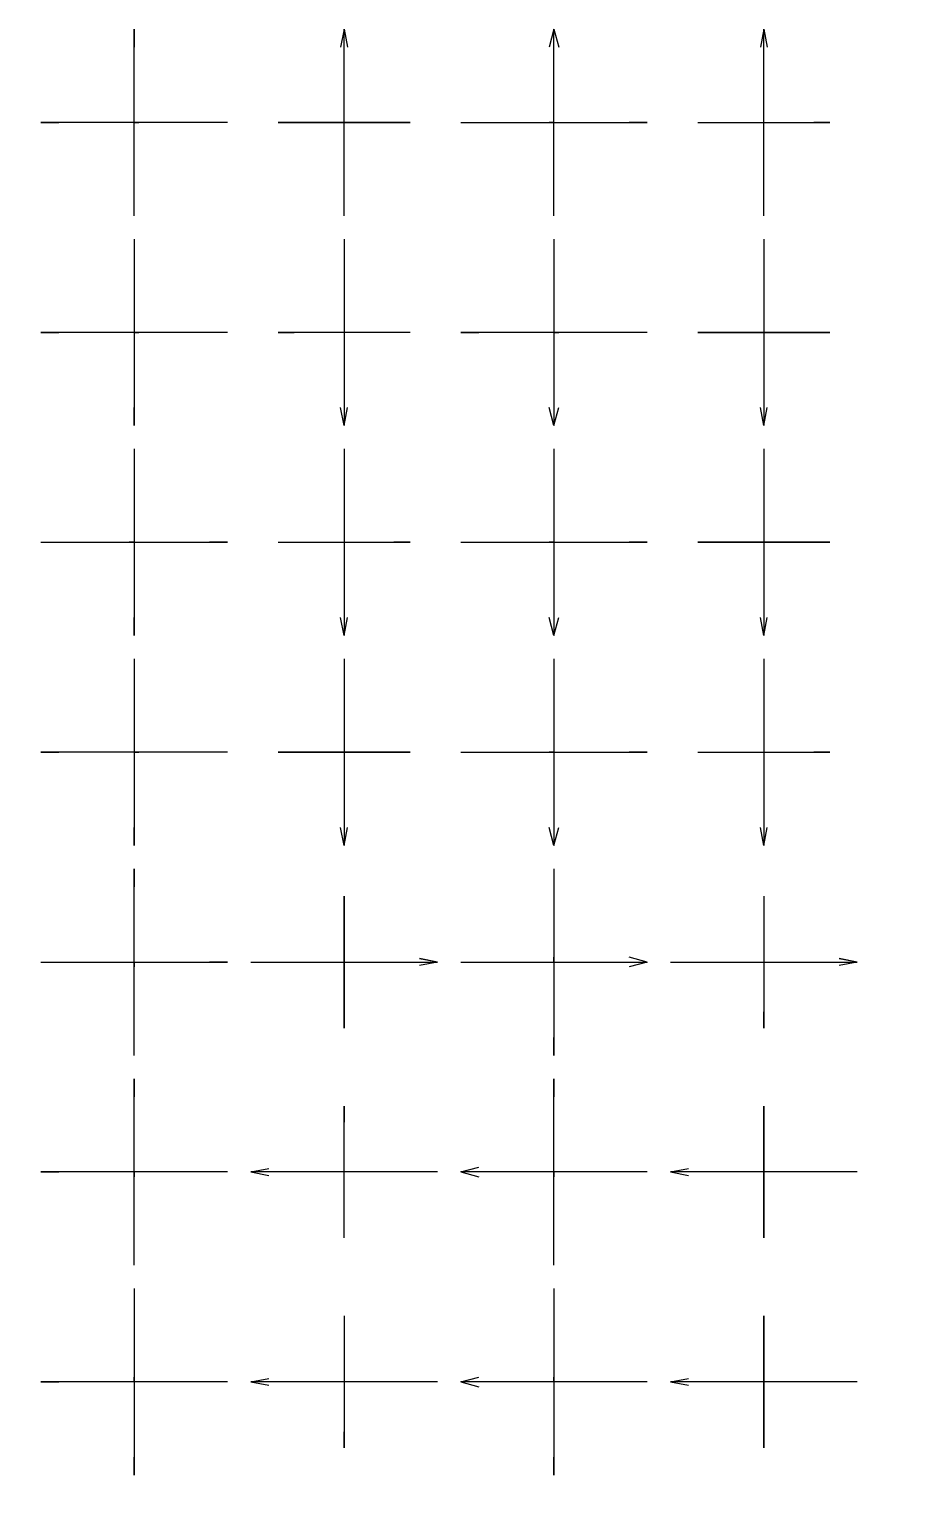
# Model space of a CAD drawing. Header units: metres. Extents: x -2 to 34, y -3 to 106.
# Drawn here: x 15.75 to 34.33, y 74.25 to 105.5 of the extents above; entities that cross this region are included whole.
import ezdxf

# ---------------------------------------------------------------- set-up
doc = ezdxf.new("R2010")
doc.units = ezdxf.units.M
for name, color, linetype in [('ARROWS', 7, 'Continuous'), ('CONFIG', 7, 'Continuous'), ('EXPLODE', 7, 'Continuous')]:
    doc.layers.add(name, color=color, linetype=linetype)
doc.styles.add('CONFIG', font='OpenSansCondensed-Light.ttf')

# ---------------------------------------------------------------- blocks, each defined once
blk = doc.blocks.new('BASE')
at = {"layer": 'ARROWS', "color": 3}
for p, q in [((0, 2), (-0.104, 1.614)), ((0, -2), (0, 2)), ((0, 2), (0.104, 1.614))]:
    blk.add_line(p, q, dxfattribs=at)
at = {"layer": 'ARROWS', "color": 1}
for p, q in [((-2, 0), (2, 0)), ((2, 0), (1.614, 0.104)), ((2, 0), (1.614, -0.104))]:
    blk.add_line(p, q, dxfattribs=at)
at = {"layer": 'ARROWS', "color": 5}
for p, q in [((0, 0, 2), (0, 0.104, 1.614)), ((0, 0, -2), (0, 0, 2)), ((0, 0, 2), (0, -0.104, 1.614))]:
    blk.add_line(p, q, dxfattribs=at)
at = {"style": 'CONFIG'}
for tag, p in [('EXTRUSION', (-1.8, 0.8)), ('SCALE', (-1.8, 0.5)), ('ROTATION', (-1.8, 0.2))]:
    blk.add_attdef(tag, p, '', height=0.2, dxfattribs=at)

msp = doc.modelspace()

# ---------------------------------------------------------------- linework, layer by layer
at = {"layer": 'EXPLODE', "color": 6}
for p, q in [((18, 101.5), (18, 105.5)), ((18, 105.5), (18, 105.114, -0.104)), ((18, 105.5), (18, 105.114, 0.104)), ((22.5, 105.5), (22.427, 105.114, 0.073)), ((22.5, 101.5), (22.5, 105.5)), ((22.5, 105.5), (22.573, 105.114, -0.073)), ((27, 105.5), (26.896, 105.114)), ((27, 101.5), (27, 105.5)), ((27, 105.5), (27.104, 105.114)), ((31.5, 105.5), (31.427, 105.114, -0.073)), ((31.5, 101.5), (31.5, 105.5)), ((31.5, 105.5), (31.573, 105.114, 0.073)), ((20, 103.5), (16, 103.5)), ((16, 103.5), (16.386, 103.5, -0.104)), ((16, 103.5), (16.386, 103.5, 0.104)), ((18, 103.5, -2), (17.896, 103.5, -1.614)), ((18, 103.5, 2), (18, 103.5, -2)), ((18, 103.5, -2), (18.104, 103.5, -1.614)), ((23.914, 103.5, 1.414), (21.086, 103.5, -1.414)), ((21.086, 103.5, -1.414), (21.432, 103.5, -1.214)), ((21.086, 103.5, -1.414), (21.286, 103.5, -1.068)), ((21.086, 103.5, 1.414), (23.914, 103.5, -1.414)), ((23.914, 103.5, -1.414), (23.568, 103.5, -1.214)), ((23.914, 103.5, -1.414), (23.714, 103.5, -1.068)), ((25, 103.5), (29, 103.5)), ((27, 103.5, -2), (26.896, 103.5, -1.614)), ((27, 103.5, 2), (27, 103.5, -2)), ((27, 103.5, -2), (27.104, 103.5, -1.614)), ((29, 103.5), (28.614, 103.5, 0.104)), ((29, 103.5), (28.614, 103.5, -0.104)), ((30.086, 103.5, 1.414), (32.914, 103.5, -1.414)), ((30.086, 103.5, -1.414), (32.914, 103.5, 1.414)), ((32.914, 103.5, -1.414), (32.568, 103.5, -1.214)), ((32.914, 103.5, 1.414), (32.568, 103.5, 1.214)), ((32.914, 103.5, -1.414), (32.714, 103.5, -1.068)), ((32.914, 103.5, 1.414), (32.714, 103.5, 1.068)), ((18, 101), (18, 97)), ((22.5, 101), (22.5, 97)), ((27, 101), (27, 97)), ((31.5, 101), (31.5, 97)), ((20, 99), (16, 99)), ((16, 99), (16.386, 99, 0.104)), ((16, 99), (16.386, 99, -0.104)), ((18, 99, 2), (17.896, 99, 1.614)), ((18, 99, -2), (18, 99, 2)), ((18, 99, 2), (18.104, 99, 1.614)), ((23.914, 99, 1.414), (21.086, 99, -1.414)), ((21.086, 99, -1.414), (21.286, 99, -1.068)), ((21.086, 99, -1.414), (21.432, 99, -1.214)), ((23.914, 99, -1.414), (21.086, 99, 1.414)), ((21.086, 99, 1.414), (21.432, 99, 1.214)), ((21.086, 99, 1.414), (21.286, 99, 1.068)), ((29, 99), (25, 99)), ((25, 99), (25.386, 99, 0.104)), ((25, 99), (25.386, 99, -0.104)), ((27, 99, -2), (26.896, 99, -1.614)), ((27, 99, 2), (27, 99, -2)), ((27, 99, -2), (27.104, 99, -1.614)), ((30.086, 99, 1.414), (32.914, 99, -1.414)), ((32.914, 99, 1.414), (30.086, 99, -1.414)), ((30.086, 99, -1.414), (30.286, 99, -1.068)), ((30.086, 99, -1.414), (30.432, 99, -1.214)), ((32.914, 99, -1.414), (32.568, 99, -1.214)), ((32.914, 99, -1.414), (32.714, 99, -1.068)), ((18, 97), (18, 97.386, 0.104)), ((18, 97), (18, 97.386, -0.104)), ((22.5, 97), (22.427, 97.386, 0.073)), ((22.5, 97), (22.573, 97.386, -0.073)), ((27, 97), (26.896, 97.386)), ((27, 97), (27.104, 97.386)), ((31.5, 97), (31.427, 97.386, -0.073)), ((31.5, 97), (31.573, 97.386, 0.073)), ((18, 96.5), (18, 92.5)), ((22.5, 96.5), (22.5, 92.5)), ((27, 96.5), (27, 92.5)), ((31.5, 96.5), (31.5, 92.5)), ((16, 94.5), (20, 94.5)), ((18, 94.5, -2), (17.896, 94.5, -1.614)), ((18, 94.5, 2), (18, 94.5, -2)), ((18, 94.5, -2), (18.104, 94.5, -1.614)), ((20, 94.5), (19.614, 94.5, -0.104)), ((20, 94.5), (19.614, 94.5, 0.104)), ((21.086, 94.5, -1.414), (23.914, 94.5, 1.414)), ((21.086, 94.5, 1.414), (23.914, 94.5, -1.414)), ((23.914, 94.5, 1.414), (23.568, 94.5, 1.214)), ((23.914, 94.5, -1.414), (23.568, 94.5, -1.214)), ((23.914, 94.5, 1.414), (23.714, 94.5, 1.068)), ((23.914, 94.5, -1.414), (23.714, 94.5, -1.068)), ((25, 94.5), (29, 94.5)), ((27, 94.5, 2), (26.896, 94.5, 1.614)), ((27, 94.5, -2), (27, 94.5, 2)), ((27, 94.5, 2), (27.104, 94.5, 1.614)), ((29, 94.5), (28.614, 94.5, -0.104)), ((29, 94.5), (28.614, 94.5, 0.104)), ((32.914, 94.5, -1.414), (30.086, 94.5, 1.414)), ((30.086, 94.5, 1.414), (30.432, 94.5, 1.214)), ((30.086, 94.5, 1.414), (30.286, 94.5, 1.068)), ((30.086, 94.5, -1.414), (32.914, 94.5, 1.414)), ((32.914, 94.5, 1.414), (32.568, 94.5, 1.214)), ((32.914, 94.5, 1.414), (32.714, 94.5, 1.068)), ((18, 92.5), (18, 92.886, -0.104)), ((18, 92.5), (18, 92.886, 0.104)), ((22.5, 92.5), (22.427, 92.886, 0.073)), ((22.5, 92.5), (22.573, 92.886, -0.073)), ((27, 92.5), (26.896, 92.886)), ((27, 92.5), (27.104, 92.886)), ((31.5, 92.5), (31.427, 92.886, -0.073)), ((31.5, 92.5), (31.573, 92.886, 0.073)), ((18, 92), (18, 88)), ((22.5, 92), (22.5, 88)), ((27, 92), (27, 88)), ((31.5, 92), (31.5, 88)), ((20, 90), (16, 90)), ((16, 90), (16.386, 90, -0.104)), ((16, 90), (16.386, 90, 0.104)), ((18, 90, -2), (17.896, 90, -1.614)), ((18, 90, 2), (18, 90, -2)), ((18, 90, -2), (18.104, 90, -1.614)), ((23.914, 90, 1.414), (21.086, 90, -1.414)), ((21.086, 90, -1.414), (21.432, 90, -1.214)), ((21.086, 90, -1.414), (21.286, 90, -1.068)), ((21.086, 90, 1.414), (23.914, 90, -1.414)), ((23.914, 90, -1.414), (23.568, 90, -1.214)), ((23.914, 90, -1.414), (23.714, 90, -1.068)), ((25, 90), (29, 90)), ((27, 90, -2), (26.896, 90, -1.614)), ((27, 90, 2), (27, 90, -2)), ((27, 90, -2), (27.104, 90, -1.614)), ((29, 90), (28.614, 90, 0.104)), ((29, 90), (28.614, 90, -0.104)), ((30.086, 90, 1.414), (32.914, 90, -1.414)), ((30.086, 90, -1.414), (32.914, 90, 1.414)), ((32.914, 90, -1.414), (32.568, 90, -1.214)), ((32.914, 90, 1.414), (32.568, 90, 1.214)), ((32.914, 90, -1.414), (32.714, 90, -1.068)), ((32.914, 90, 1.414), (32.714, 90, 1.068)), ((18, 88), (18, 88.386, -0.104)), ((18, 88), (18, 88.386, 0.104)), ((22.5, 88), (22.427, 88.386, 0.073)), ((22.5, 88), (22.573, 88.386, -0.073)), ((27, 88), (26.896, 88.386)), ((27, 88), (27.104, 88.386)), ((31.5, 88), (31.427, 88.386, -0.073)), ((31.5, 88), (31.573, 88.386, 0.073)), ((18, 83.5), (18, 87.5)), ((18, 87.5), (18, 87.114, -0.104)), ((18, 87.5), (18, 87.114, 0.104)), ((27, 87.5), (27, 83.5)), ((22.5, 84.086, 1.414), (22.5, 86.914, -1.414)), ((22.5, 86.914, -1.414), (22.5, 86.568, -1.214)), ((22.5, 86.914, -1.414), (22.5, 86.714, -1.068)), ((22.5, 86.914, 1.414), (22.5, 84.086, -1.414)), ((31.5, 86.914, 1.414), (31.5, 84.086, -1.414)), ((31.5, 86.914, -1.414), (31.5, 84.086, 1.414)), ((16, 85.5), (20, 85.5)), ((18, 85.5, -2), (18, 85.604, -1.614)), ((18, 85.5, 2), (18, 85.5, -2)), ((18, 85.5, -2), (18, 85.396, -1.614)), ((20, 85.5), (19.614, 85.5, -0.104)), ((20, 85.5), (19.614, 85.5, 0.104)), ((20.5, 85.5), (24.5, 85.5)), ((24.5, 85.5), (24.114, 85.573, 0.073)), ((24.5, 85.5), (24.114, 85.427, -0.073)), ((25, 85.5), (29, 85.5)), ((27, 85.5, -2), (27, 85.604, -1.614)), ((27, 85.5, 2), (27, 85.5, -2)), ((27, 85.5, -2), (27, 85.396, -1.614)), ((29, 85.5), (28.614, 85.604)), ((29, 85.5), (28.614, 85.396)), ((29.5, 85.5), (33.5, 85.5)), ((33.5, 85.5), (33.114, 85.573, -0.073)), ((33.5, 85.5), (33.114, 85.427, 0.073)), ((22.5, 84.086, -1.414), (22.5, 84.432, -1.214)), ((31.5, 84.086, -1.414), (31.5, 84.432, -1.214)), ((31.5, 84.086, 1.414), (31.5, 84.432, 1.214)), ((22.5, 84.086, -1.414), (22.5, 84.286, -1.068)), ((31.5, 84.086, -1.414), (31.5, 84.286, -1.068)), ((31.5, 84.086, 1.414), (31.5, 84.286, 1.068)), ((27, 83.5), (27, 83.886, 0.104)), ((27, 83.5), (27, 83.886, -0.104)), ((18, 79), (18, 83)), ((18, 83), (18, 82.614, 0.104)), ((18, 83), (18, 82.614, -0.104)), ((27, 79), (27, 83)), ((27, 83), (27, 82.614, 0.104)), ((27, 83), (27, 82.614, -0.104)), ((22.5, 79.586, 1.414), (22.5, 82.414, -1.414)), ((22.5, 82.414, -1.414), (22.5, 82.214, -1.068)), ((22.5, 82.414, -1.414), (22.5, 82.068, -1.214)), ((22.5, 79.586, -1.414), (22.5, 82.414, 1.414)), ((22.5, 82.414, 1.414), (22.5, 82.068, 1.214)), ((22.5, 82.414, 1.414), (22.5, 82.214, 1.068)), ((31.5, 82.414, 1.414), (31.5, 79.586, -1.414)), ((31.5, 79.586, 1.414), (31.5, 82.414, -1.414)), ((31.5, 82.414, -1.414), (31.5, 82.214, -1.068)), ((31.5, 82.414, -1.414), (31.5, 82.068, -1.214)), ((20, 81), (16, 81)), ((16, 81), (16.386, 81, 0.104)), ((16, 81), (16.386, 81, -0.104)), ((18, 81, 2), (18, 81.104, 1.614)), ((18, 81, -2), (18, 81, 2)), ((18, 81, 2), (18, 80.896, 1.614)), ((20.5, 81), (20.886, 81.073, 0.073)), ((24.5, 81), (20.5, 81)), ((20.5, 81), (20.886, 80.927, -0.073)), ((25, 81), (25.386, 81.104)), ((29, 81), (25, 81)), ((25, 81), (25.386, 80.896)), ((27, 81, -2), (27, 81.104, -1.614)), ((27, 81, 2), (27, 81, -2)), ((27, 81, -2), (27, 80.896, -1.614)), ((29.5, 81), (29.886, 81.073, -0.073)), ((33.5, 81), (29.5, 81)), ((29.5, 81), (29.886, 80.927, 0.073)), ((31.5, 79.586, -1.414), (31.5, 79.932, -1.214)), ((31.5, 79.586, -1.414), (31.5, 79.786, -1.068)), ((18, 78.5), (18, 74.5)), ((27, 78.5), (27, 74.5)), ((22.5, 77.914, -1.414), (22.5, 75.086, 1.414)), ((22.5, 77.914, 1.414), (22.5, 75.086, -1.414)), ((31.5, 75.086, -1.414), (31.5, 77.914, 1.414)), ((31.5, 77.914, 1.414), (31.5, 77.568, 1.214)), ((31.5, 77.914, 1.414), (31.5, 77.714, 1.068)), ((31.5, 77.914, -1.414), (31.5, 75.086, 1.414)), ((18, 76.5, -2), (18, 76.604, -1.614)), ((20.5, 76.5), (20.886, 76.573, 0.073)), ((25, 76.5), (25.386, 76.604)), ((27, 76.5, 2), (27, 76.604, 1.614)), ((29.5, 76.5), (29.886, 76.573, -0.073)), ((20, 76.5), (16, 76.5)), ((16, 76.5), (16.386, 76.5, -0.104)), ((16, 76.5), (16.386, 76.5, 0.104)), ((18, 76.5, 2), (18, 76.5, -2)), ((18, 76.5, -2), (18, 76.396, -1.614)), ((24.5, 76.5), (20.5, 76.5)), ((20.5, 76.5), (20.886, 76.427, -0.073)), ((29, 76.5), (25, 76.5)), ((25, 76.5), (25.386, 76.396)), ((27, 76.5, -2), (27, 76.5, 2)), ((27, 76.5, 2), (27, 76.396, 1.614)), ((33.5, 76.5), (29.5, 76.5)), ((29.5, 76.5), (29.886, 76.427, 0.073)), ((22.5, 75.086, 1.414), (22.5, 75.432, 1.214)), ((22.5, 75.086, -1.414), (22.5, 75.432, -1.214)), ((31.5, 75.086, 1.414), (31.5, 75.432, 1.214)), ((22.5, 75.086, 1.414), (22.5, 75.286, 1.068)), ((22.5, 75.086, -1.414), (22.5, 75.286, -1.068)), ((31.5, 75.086, 1.414), (31.5, 75.286, 1.068)), ((18, 74.5), (18, 74.886, -0.104)), ((18, 74.5), (18, 74.886, 0.104)), ((27, 74.5), (27, 74.886, -0.104)), ((27, 74.5), (27, 74.886, 0.104))]:
    msp.add_line(p, q, dxfattribs=at)

# ---------------------------------------------------------------- block references
at = {"layer": 'CONFIG', "extrusion": (0, -1, 0)}
ref = msp.add_blockref('BASE', (13.5, 0, -103.5), dxfattribs=dict(at, zscale=-1, rotation=135))
ref.add_attrib('ROTATION', 'Rotation: 135.00 deg', (14.631, -1.414, -103.5), dxfattribs={"layer": '0', "extrusion": (0, -1, 0), "height": 0.2, "rotation": 135, "style": 'CONFIG'})
ref.add_attrib('SCALE', 'Scale: x=1.0  y=1.0  z=-1.0', (14.419, -1.626, -103.5), dxfattribs={"layer": '0', "extrusion": (0, -1, 0), "height": 0.2, "rotation": 135, "style": 'CONFIG'})
ref.add_attrib('EXTRUSION', 'Extrusion: (0.0, -1.0, 0.0)', (14.207, -1.838, -103.5), dxfattribs={"layer": '0', "extrusion": (0, -1, 0), "height": 0.2, "rotation": 135, "style": 'CONFIG'})
ref = msp.add_blockref('BASE', (18, 0, -103.5), dxfattribs=dict(at, zscale=-1, rotation=180))
ref.add_attrib('ROTATION', 'Rotation: 180.00 deg', (19.8, -0.2, -103.5), dxfattribs={"layer": '0', "extrusion": (0, -1, 0), "height": 0.2, "rotation": 180, "style": 'CONFIG'})
ref.add_attrib('SCALE', 'Scale: x=1.0  y=1.0  z=-1.0', (19.8, -0.5, -103.5), dxfattribs={"layer": '0', "extrusion": (0, -1, 0), "height": 0.2, "rotation": 180, "style": 'CONFIG'})
ref.add_attrib('EXTRUSION', 'Extrusion: (0.0, -1.0, 0.0)', (19.8, -0.8, -103.5), dxfattribs={"layer": '0', "extrusion": (0, -1, 0), "height": 0.2, "rotation": 180, "style": 'CONFIG'})
ref = msp.add_blockref('BASE', (22.5, 0, -103.5), dxfattribs=dict(at, zscale=-1, rotation=225))
ref.add_attrib('ROTATION', 'Rotation: 225.00 deg', (23.914, 1.131, -103.5), dxfattribs={"layer": '0', "extrusion": (0, -1, 0), "height": 0.2, "rotation": -135, "style": 'CONFIG'})
ref.add_attrib('SCALE', 'Scale: x=1.0  y=1.0  z=-1.0', (24.126, 0.919, -103.5), dxfattribs={"layer": '0', "extrusion": (0, -1, 0), "height": 0.2, "rotation": -135, "style": 'CONFIG'})
ref.add_attrib('EXTRUSION', 'Extrusion: (0.0, -1.0, 0.0)', (24.338, 0.707, -103.5), dxfattribs={"layer": '0', "extrusion": (0, -1, 0), "height": 0.2, "rotation": -135, "style": 'CONFIG'})
ref = msp.add_blockref('BASE', (27, 0, -103.5), dxfattribs=dict(at, zscale=-1, rotation=270))
ref.add_attrib('ROTATION', 'Rotation: 270.00 deg', (27.2, 1.8, -103.5), dxfattribs={"layer": '0', "extrusion": (0, -1, 0), "height": 0.2, "rotation": -90, "style": 'CONFIG'})
ref.add_attrib('SCALE', 'Scale: x=1.0  y=1.0  z=-1.0', (27.5, 1.8, -103.5), dxfattribs={"layer": '0', "extrusion": (0, -1, 0), "height": 0.2, "rotation": -90, "style": 'CONFIG'})
ref.add_attrib('EXTRUSION', 'Extrusion: (0.0, -1.0, 0.0)', (27.8, 1.8, -103.5), dxfattribs={"layer": '0', "extrusion": (0, -1, 0), "height": 0.2, "rotation": -90, "style": 'CONFIG'})
ref = msp.add_blockref('BASE', (31.5, 0, -103.5), dxfattribs=dict(at, zscale=-1, rotation=315))
ref.add_attrib('ROTATION', 'Rotation: 315.00 deg', (30.369, 1.414, -103.5), dxfattribs={"layer": '0', "extrusion": (0, -1, 0), "height": 0.2, "rotation": -45, "style": 'CONFIG'})
ref.add_attrib('SCALE', 'Scale: x=1.0  y=1.0  z=-1.0', (30.581, 1.626, -103.5), dxfattribs={"layer": '0', "extrusion": (0, -1, 0), "height": 0.2, "rotation": -45, "style": 'CONFIG'})
ref.add_attrib('EXTRUSION', 'Extrusion: (0.0, -1.0, 0.0)', (30.793, 1.838, -103.5), dxfattribs={"layer": '0', "extrusion": (0, -1, 0), "height": 0.2, "rotation": -45, "style": 'CONFIG'})
ref = msp.add_blockref('BASE', (13.5, 0, -99), dxfattribs=dict(at, yscale=-1, rotation=135))
ref.add_attrib('ROTATION', 'Rotation: 135.00 deg', (-14.914, -1.131, 99), dxfattribs={"layer": '0', "extrusion": (0, 1, 0), "height": 0.2, "rotation": 45, "style": 'CONFIG'})
ref.add_attrib('SCALE', 'Scale: x=1.0  y=-1.0  z=1.0', (-15.126, -0.919, 99), dxfattribs={"layer": '0', "extrusion": (0, 1, 0), "height": 0.2, "rotation": 45, "style": 'CONFIG'})
ref.add_attrib('EXTRUSION', 'Extrusion: (0.0, -1.0, 0.0)', (-15.338, -0.707, 99), dxfattribs={"layer": '0', "extrusion": (0, 1, 0), "height": 0.2, "rotation": 45, "style": 'CONFIG'})
ref = msp.add_blockref('BASE', (18, 0, -99), dxfattribs=dict(at, yscale=-1, rotation=180))
ref.add_attrib('ROTATION', 'Rotation: 180.00 deg', (-19.8, 0.2, 99), dxfattribs={"layer": '0', "extrusion": (0, 1, 0), "height": 0.2, "style": 'CONFIG'})
ref.add_attrib('SCALE', 'Scale: x=1.0  y=-1.0  z=1.0', (-19.8, 0.5, 99), dxfattribs={"layer": '0', "extrusion": (0, 1, 0), "height": 0.2, "style": 'CONFIG'})
ref.add_attrib('EXTRUSION', 'Extrusion: (0.0, -1.0, 0.0)', (-19.8, 0.8, 99), dxfattribs={"layer": '0', "extrusion": (0, 1, 0), "height": 0.2, "style": 'CONFIG'})
ref = msp.add_blockref('BASE', (22.5, 0, -99), dxfattribs=dict(at, yscale=-1, rotation=225))
ref.add_attrib('ROTATION', 'Rotation: 225.00 deg', (-23.631, 1.414, 99), dxfattribs={"layer": '0', "extrusion": (0, 1, 0), "height": 0.2, "rotation": -45, "style": 'CONFIG'})
ref.add_attrib('SCALE', 'Scale: x=1.0  y=-1.0  z=1.0', (-23.419, 1.626, 99), dxfattribs={"layer": '0', "extrusion": (0, 1, 0), "height": 0.2, "rotation": -45, "style": 'CONFIG'})
ref.add_attrib('EXTRUSION', 'Extrusion: (0.0, -1.0, 0.0)', (-23.207, 1.838, 99), dxfattribs={"layer": '0', "extrusion": (0, 1, 0), "height": 0.2, "rotation": -45, "style": 'CONFIG'})
ref = msp.add_blockref('BASE', (27, 0, -99), dxfattribs=dict(at, yscale=-1, rotation=270))
ref.add_attrib('ROTATION', 'Rotation: 270.00 deg', (-26.8, 1.8, 99), dxfattribs={"layer": '0', "extrusion": (0, 1, 0), "height": 0.2, "rotation": -90, "style": 'CONFIG'})
ref.add_attrib('SCALE', 'Scale: x=1.0  y=-1.0  z=1.0', (-26.5, 1.8, 99), dxfattribs={"layer": '0', "extrusion": (0, 1, 0), "height": 0.2, "rotation": -90, "style": 'CONFIG'})
ref.add_attrib('EXTRUSION', 'Extrusion: (0.0, -1.0, 0.0)', (-26.2, 1.8, 99), dxfattribs={"layer": '0', "extrusion": (0, 1, 0), "height": 0.2, "rotation": -90, "style": 'CONFIG'})
ref = msp.add_blockref('BASE', (31.5, 0, -99), dxfattribs=dict(at, yscale=-1, rotation=315))
ref.add_attrib('ROTATION', 'Rotation: 315.00 deg', (-30.086, 1.131, 99), dxfattribs={"layer": '0', "extrusion": (0, 1, 0), "height": 0.2, "rotation": -135, "style": 'CONFIG'})
ref.add_attrib('SCALE', 'Scale: x=1.0  y=-1.0  z=1.0', (-29.874, 0.919, 99), dxfattribs={"layer": '0', "extrusion": (0, 1, 0), "height": 0.2, "rotation": -135, "style": 'CONFIG'})
ref.add_attrib('EXTRUSION', 'Extrusion: (0.0, -1.0, 0.0)', (-29.662, 0.707, 99), dxfattribs={"layer": '0', "extrusion": (0, 1, 0), "height": 0.2, "rotation": -135, "style": 'CONFIG'})
ref = msp.add_blockref('BASE', (13.5, 0, -94.5), dxfattribs=dict(at, xscale=-1, rotation=135))
ref.add_attrib('ROTATION', 'Rotation: 135.00 deg', (-12.086, 1.131, 94.5), dxfattribs={"layer": '0', "extrusion": (0, 1, 0), "height": 0.2, "rotation": -135, "style": 'CONFIG'})
ref.add_attrib('SCALE', 'Scale: x=-1.0  y=1.0  z=1.0', (-11.874, 0.919, 94.5), dxfattribs={"layer": '0', "extrusion": (0, 1, 0), "height": 0.2, "rotation": -135, "style": 'CONFIG'})
ref.add_attrib('EXTRUSION', 'Extrusion: (0.0, -1.0, 0.0)', (-11.662, 0.707, 94.5), dxfattribs={"layer": '0', "extrusion": (0, 1, 0), "height": 0.2, "rotation": -135, "style": 'CONFIG'})
ref = msp.add_blockref('BASE', (18, 0, -94.5), dxfattribs=dict(at, xscale=-1, rotation=180))
ref.add_attrib('ROTATION', 'Rotation: 180.00 deg', (-16.2, -0.2, 94.5), dxfattribs={"layer": '0', "extrusion": (0, 1, 0), "height": 0.2, "rotation": -180, "style": 'CONFIG'})
ref.add_attrib('SCALE', 'Scale: x=-1.0  y=1.0  z=1.0', (-16.2, -0.5, 94.5), dxfattribs={"layer": '0', "extrusion": (0, 1, 0), "height": 0.2, "rotation": -180, "style": 'CONFIG'})
ref.add_attrib('EXTRUSION', 'Extrusion: (0.0, -1.0, 0.0)', (-16.2, -0.8, 94.5), dxfattribs={"layer": '0', "extrusion": (0, 1, 0), "height": 0.2, "rotation": -180, "style": 'CONFIG'})
ref = msp.add_blockref('BASE', (22.5, 0, -94.5), dxfattribs=dict(at, xscale=-1, rotation=225))
ref.add_attrib('ROTATION', 'Rotation: 225.00 deg', (-21.369, -1.414, 94.5), dxfattribs={"layer": '0', "extrusion": (0, 1, 0), "height": 0.2, "rotation": 135, "style": 'CONFIG'})
ref.add_attrib('SCALE', 'Scale: x=-1.0  y=1.0  z=1.0', (-21.581, -1.626, 94.5), dxfattribs={"layer": '0', "extrusion": (0, 1, 0), "height": 0.2, "rotation": 135, "style": 'CONFIG'})
ref.add_attrib('EXTRUSION', 'Extrusion: (0.0, -1.0, 0.0)', (-21.793, -1.838, 94.5), dxfattribs={"layer": '0', "extrusion": (0, 1, 0), "height": 0.2, "rotation": 135, "style": 'CONFIG'})
ref = msp.add_blockref('BASE', (27, 0, -94.5), dxfattribs=dict(at, xscale=-1, rotation=270))
ref.add_attrib('ROTATION', 'Rotation: 270.00 deg', (-27.2, -1.8, 94.5), dxfattribs={"layer": '0', "extrusion": (0, 1, 0), "height": 0.2, "rotation": 90, "style": 'CONFIG'})
ref.add_attrib('SCALE', 'Scale: x=-1.0  y=1.0  z=1.0', (-27.5, -1.8, 94.5), dxfattribs={"layer": '0', "extrusion": (0, 1, 0), "height": 0.2, "rotation": 90, "style": 'CONFIG'})
ref.add_attrib('EXTRUSION', 'Extrusion: (0.0, -1.0, 0.0)', (-27.8, -1.8, 94.5), dxfattribs={"layer": '0', "extrusion": (0, 1, 0), "height": 0.2, "rotation": 90, "style": 'CONFIG'})
ref = msp.add_blockref('BASE', (31.5, 0, -94.5), dxfattribs=dict(at, xscale=-1, rotation=315))
ref.add_attrib('ROTATION', 'Rotation: 315.00 deg', (-32.914, -1.131, 94.5), dxfattribs={"layer": '0', "extrusion": (0, 1, 0), "height": 0.2, "rotation": 45, "style": 'CONFIG'})
ref.add_attrib('SCALE', 'Scale: x=-1.0  y=1.0  z=1.0', (-33.126, -0.919, 94.5), dxfattribs={"layer": '0', "extrusion": (0, 1, 0), "height": 0.2, "rotation": 45, "style": 'CONFIG'})
ref.add_attrib('EXTRUSION', 'Extrusion: (0.0, -1.0, 0.0)', (-33.338, -0.707, 94.5), dxfattribs={"layer": '0', "extrusion": (0, 1, 0), "height": 0.2, "rotation": 45, "style": 'CONFIG'})
ref = msp.add_blockref('BASE', (13.5, 0, -90), dxfattribs=dict(at, rotation=135))
ref.add_attrib('ROTATION', 'Rotation: 135.00 deg', (14.631, -1.414, -90), dxfattribs={"layer": '0', "extrusion": (0, -1, 0), "height": 0.2, "rotation": 135, "style": 'CONFIG'})
ref.add_attrib('SCALE', 'Scale: x=1.0  y=1.0  z=1.0', (14.419, -1.626, -90), dxfattribs={"layer": '0', "extrusion": (0, -1, 0), "height": 0.2, "rotation": 135, "style": 'CONFIG'})
ref.add_attrib('EXTRUSION', 'Extrusion: (0.0, -1.0, 0.0)', (14.207, -1.838, -90), dxfattribs={"layer": '0', "extrusion": (0, -1, 0), "height": 0.2, "rotation": 135, "style": 'CONFIG'})
ref = msp.add_blockref('BASE', (18, 0, -90), dxfattribs=dict(at, rotation=180))
ref.add_attrib('ROTATION', 'Rotation: 180.00 deg', (19.8, -0.2, -90), dxfattribs={"layer": '0', "extrusion": (0, -1, 0), "height": 0.2, "rotation": 180, "style": 'CONFIG'})
ref.add_attrib('SCALE', 'Scale: x=1.0  y=1.0  z=1.0', (19.8, -0.5, -90), dxfattribs={"layer": '0', "extrusion": (0, -1, 0), "height": 0.2, "rotation": 180, "style": 'CONFIG'})
ref.add_attrib('EXTRUSION', 'Extrusion: (0.0, -1.0, 0.0)', (19.8, -0.8, -90), dxfattribs={"layer": '0', "extrusion": (0, -1, 0), "height": 0.2, "rotation": 180, "style": 'CONFIG'})
ref = msp.add_blockref('BASE', (22.5, 0, -90), dxfattribs=dict(at, rotation=225))
ref.add_attrib('ROTATION', 'Rotation: 225.00 deg', (23.914, 1.131, -90), dxfattribs={"layer": '0', "extrusion": (0, -1, 0), "height": 0.2, "rotation": -135, "style": 'CONFIG'})
ref.add_attrib('SCALE', 'Scale: x=1.0  y=1.0  z=1.0', (24.126, 0.919, -90), dxfattribs={"layer": '0', "extrusion": (0, -1, 0), "height": 0.2, "rotation": -135, "style": 'CONFIG'})
ref.add_attrib('EXTRUSION', 'Extrusion: (0.0, -1.0, 0.0)', (24.338, 0.707, -90), dxfattribs={"layer": '0', "extrusion": (0, -1, 0), "height": 0.2, "rotation": -135, "style": 'CONFIG'})
ref = msp.add_blockref('BASE', (27, 0, -90), dxfattribs=dict(at, rotation=270))
ref.add_attrib('ROTATION', 'Rotation: 270.00 deg', (27.2, 1.8, -90), dxfattribs={"layer": '0', "extrusion": (0, -1, 0), "height": 0.2, "rotation": -90, "style": 'CONFIG'})
ref.add_attrib('SCALE', 'Scale: x=1.0  y=1.0  z=1.0', (27.5, 1.8, -90), dxfattribs={"layer": '0', "extrusion": (0, -1, 0), "height": 0.2, "rotation": -90, "style": 'CONFIG'})
ref.add_attrib('EXTRUSION', 'Extrusion: (0.0, -1.0, 0.0)', (27.8, 1.8, -90), dxfattribs={"layer": '0', "extrusion": (0, -1, 0), "height": 0.2, "rotation": -90, "style": 'CONFIG'})
ref = msp.add_blockref('BASE', (31.5, 0, -90), dxfattribs=dict(at, rotation=315))
ref.add_attrib('ROTATION', 'Rotation: 315.00 deg', (30.369, 1.414, -90), dxfattribs={"layer": '0', "extrusion": (0, -1, 0), "height": 0.2, "rotation": -45, "style": 'CONFIG'})
ref.add_attrib('SCALE', 'Scale: x=1.0  y=1.0  z=1.0', (30.581, 1.626, -90), dxfattribs={"layer": '0', "extrusion": (0, -1, 0), "height": 0.2, "rotation": -45, "style": 'CONFIG'})
ref.add_attrib('EXTRUSION', 'Extrusion: (0.0, -1.0, 0.0)', (30.793, 1.838, -90), dxfattribs={"layer": '0', "extrusion": (0, -1, 0), "height": 0.2, "rotation": -45, "style": 'CONFIG'})
at = {"layer": 'CONFIG', "extrusion": (-1, 0, 0)}
ref = msp.add_blockref('BASE', (-85.5, 0, -22.5), dxfattribs=dict(at, zscale=-1, rotation=225))
ref.add_attrib('ROTATION', 'Rotation: 225.00 deg', (-84.086, 1.131, -22.5), dxfattribs={"layer": '0', "extrusion": (-1, 0, 0), "height": 0.2, "rotation": -135, "style": 'CONFIG'})
ref.add_attrib('SCALE', 'Scale: x=1.0  y=1.0  z=-1.0', (-83.874, 0.919, -22.5), dxfattribs={"layer": '0', "extrusion": (-1, 0, 0), "height": 0.2, "rotation": -135, "style": 'CONFIG'})
ref.add_attrib('EXTRUSION', 'Extrusion: (-1.0, 0.0, 0.0)', (-83.662, 0.707, -22.5), dxfattribs={"layer": '0', "extrusion": (-1, 0, 0), "height": 0.2, "rotation": -135, "style": 'CONFIG'})
ref = msp.add_blockref('BASE', (-85.5, 0, -31.5), dxfattribs=dict(at, zscale=-1, rotation=315))
ref.add_attrib('ROTATION', 'Rotation: 315.00 deg', (-86.631, 1.414, -31.5), dxfattribs={"layer": '0', "extrusion": (-1, 0, 0), "height": 0.2, "rotation": -45, "style": 'CONFIG'})
ref.add_attrib('SCALE', 'Scale: x=1.0  y=1.0  z=-1.0', (-86.419, 1.626, -31.5), dxfattribs={"layer": '0', "extrusion": (-1, 0, 0), "height": 0.2, "rotation": -45, "style": 'CONFIG'})
ref.add_attrib('EXTRUSION', 'Extrusion: (-1.0, 0.0, 0.0)', (-86.207, 1.838, -31.5), dxfattribs={"layer": '0', "extrusion": (-1, 0, 0), "height": 0.2, "rotation": -45, "style": 'CONFIG'})
ref = msp.add_blockref('BASE', (-85.5, 0, -18), dxfattribs=dict(at, zscale=-1, rotation=180))
ref.add_attrib('ROTATION', 'Rotation: 180.00 deg', (-83.7, -0.2, -18), dxfattribs={"layer": '0', "extrusion": (-1, 0, 0), "height": 0.2, "rotation": 180, "style": 'CONFIG'})
ref.add_attrib('SCALE', 'Scale: x=1.0  y=1.0  z=-1.0', (-83.7, -0.5, -18), dxfattribs={"layer": '0', "extrusion": (-1, 0, 0), "height": 0.2, "rotation": 180, "style": 'CONFIG'})
ref.add_attrib('EXTRUSION', 'Extrusion: (-1.0, 0.0, 0.0)', (-83.7, -0.8, -18), dxfattribs={"layer": '0', "extrusion": (-1, 0, 0), "height": 0.2, "rotation": 180, "style": 'CONFIG'})
ref = msp.add_blockref('BASE', (-85.5, 0, -27), dxfattribs=dict(at, zscale=-1, rotation=270))
ref.add_attrib('ROTATION', 'Rotation: 270.00 deg', (-85.3, 1.8, -27), dxfattribs={"layer": '0', "extrusion": (-1, 0, 0), "height": 0.2, "rotation": -90, "style": 'CONFIG'})
ref.add_attrib('SCALE', 'Scale: x=1.0  y=1.0  z=-1.0', (-85, 1.8, -27), dxfattribs={"layer": '0', "extrusion": (-1, 0, 0), "height": 0.2, "rotation": -90, "style": 'CONFIG'})
ref.add_attrib('EXTRUSION', 'Extrusion: (-1.0, 0.0, 0.0)', (-84.7, 1.8, -27), dxfattribs={"layer": '0', "extrusion": (-1, 0, 0), "height": 0.2, "rotation": -90, "style": 'CONFIG'})
ref = msp.add_blockref('BASE', (-81, 0, -22.5), dxfattribs=dict(at, yscale=-1, rotation=225))
ref.add_attrib('ROTATION', 'Rotation: 225.00 deg', (79.869, 1.414, 22.5), dxfattribs={"layer": '0', "extrusion": (1, 0, 0), "height": 0.2, "rotation": -45, "style": 'CONFIG'})
ref.add_attrib('SCALE', 'Scale: x=1.0  y=-1.0  z=1.0', (80.081, 1.626, 22.5), dxfattribs={"layer": '0', "extrusion": (1, 0, 0), "height": 0.2, "rotation": -45, "style": 'CONFIG'})
ref.add_attrib('EXTRUSION', 'Extrusion: (-1.0, 0.0, 0.0)', (80.293, 1.838, 22.5), dxfattribs={"layer": '0', "extrusion": (1, 0, 0), "height": 0.2, "rotation": -45, "style": 'CONFIG'})
ref = msp.add_blockref('BASE', (-81, 0, -31.5), dxfattribs=dict(at, yscale=-1, rotation=315))
ref.add_attrib('ROTATION', 'Rotation: 315.00 deg', (82.414, 1.131, 31.5), dxfattribs={"layer": '0', "extrusion": (1, 0, 0), "height": 0.2, "rotation": -135, "style": 'CONFIG'})
ref.add_attrib('SCALE', 'Scale: x=1.0  y=-1.0  z=1.0', (82.626, 0.919, 31.5), dxfattribs={"layer": '0', "extrusion": (1, 0, 0), "height": 0.2, "rotation": -135, "style": 'CONFIG'})
ref.add_attrib('EXTRUSION', 'Extrusion: (-1.0, 0.0, 0.0)', (82.838, 0.707, 31.5), dxfattribs={"layer": '0', "extrusion": (1, 0, 0), "height": 0.2, "rotation": -135, "style": 'CONFIG'})
ref = msp.add_blockref('BASE', (-81, 0, -18), dxfattribs=dict(at, yscale=-1, rotation=180))
ref.add_attrib('ROTATION', 'Rotation: 180.00 deg', (79.2, 0.2, 18), dxfattribs={"layer": '0', "extrusion": (1, 0, 0), "height": 0.2, "style": 'CONFIG'})
ref.add_attrib('SCALE', 'Scale: x=1.0  y=-1.0  z=1.0', (79.2, 0.5, 18), dxfattribs={"layer": '0', "extrusion": (1, 0, 0), "height": 0.2, "style": 'CONFIG'})
ref.add_attrib('EXTRUSION', 'Extrusion: (-1.0, 0.0, 0.0)', (79.2, 0.8, 18), dxfattribs={"layer": '0', "extrusion": (1, 0, 0), "height": 0.2, "style": 'CONFIG'})
ref = msp.add_blockref('BASE', (-81, 0, -27), dxfattribs=dict(at, yscale=-1, rotation=270))
ref.add_attrib('ROTATION', 'Rotation: 270.00 deg', (81.2, 1.8, 27), dxfattribs={"layer": '0', "extrusion": (1, 0, 0), "height": 0.2, "rotation": -90, "style": 'CONFIG'})
ref.add_attrib('SCALE', 'Scale: x=1.0  y=-1.0  z=1.0', (81.5, 1.8, 27), dxfattribs={"layer": '0', "extrusion": (1, 0, 0), "height": 0.2, "rotation": -90, "style": 'CONFIG'})
ref.add_attrib('EXTRUSION', 'Extrusion: (-1.0, 0.0, 0.0)', (81.8, 1.8, 27), dxfattribs={"layer": '0', "extrusion": (1, 0, 0), "height": 0.2, "rotation": -90, "style": 'CONFIG'})
ref = msp.add_blockref('BASE', (-76.5, 0, -22.5), dxfattribs=dict(at, xscale=-1, rotation=225))
ref.add_attrib('ROTATION', 'Rotation: 225.00 deg', (77.631, -1.414, 22.5), dxfattribs={"layer": '0', "extrusion": (1, 0, 0), "height": 0.2, "rotation": 135, "style": 'CONFIG'})
ref.add_attrib('SCALE', 'Scale: x=-1.0  y=1.0  z=1.0', (77.419, -1.626, 22.5), dxfattribs={"layer": '0', "extrusion": (1, 0, 0), "height": 0.2, "rotation": 135, "style": 'CONFIG'})
ref.add_attrib('EXTRUSION', 'Extrusion: (-1.0, 0.0, 0.0)', (77.207, -1.838, 22.5), dxfattribs={"layer": '0', "extrusion": (1, 0, 0), "height": 0.2, "rotation": 135, "style": 'CONFIG'})
ref = msp.add_blockref('BASE', (-76.5, 0, -31.5), dxfattribs=dict(at, xscale=-1, rotation=315))
ref.add_attrib('ROTATION', 'Rotation: 315.00 deg', (75.086, -1.131, 31.5), dxfattribs={"layer": '0', "extrusion": (1, 0, 0), "height": 0.2, "rotation": 45, "style": 'CONFIG'})
ref.add_attrib('SCALE', 'Scale: x=-1.0  y=1.0  z=1.0', (74.874, -0.919, 31.5), dxfattribs={"layer": '0', "extrusion": (1, 0, 0), "height": 0.2, "rotation": 45, "style": 'CONFIG'})
ref.add_attrib('EXTRUSION', 'Extrusion: (-1.0, 0.0, 0.0)', (74.662, -0.707, 31.5), dxfattribs={"layer": '0', "extrusion": (1, 0, 0), "height": 0.2, "rotation": 45, "style": 'CONFIG'})
ref = msp.add_blockref('BASE', (-76.5, 0, -18), dxfattribs=dict(at, xscale=-1, rotation=180))
ref.add_attrib('ROTATION', 'Rotation: 180.00 deg', (78.3, -0.2, 18), dxfattribs={"layer": '0', "extrusion": (1, 0, 0), "height": 0.2, "rotation": -180, "style": 'CONFIG'})
ref.add_attrib('SCALE', 'Scale: x=-1.0  y=1.0  z=1.0', (78.3, -0.5, 18), dxfattribs={"layer": '0', "extrusion": (1, 0, 0), "height": 0.2, "rotation": -180, "style": 'CONFIG'})
ref.add_attrib('EXTRUSION', 'Extrusion: (-1.0, 0.0, 0.0)', (78.3, -0.8, 18), dxfattribs={"layer": '0', "extrusion": (1, 0, 0), "height": 0.2, "rotation": -180, "style": 'CONFIG'})
ref = msp.add_blockref('BASE', (-76.5, 0, -27), dxfattribs=dict(at, xscale=-1, rotation=270))
ref.add_attrib('ROTATION', 'Rotation: 270.00 deg', (76.3, -1.8, 27), dxfattribs={"layer": '0', "extrusion": (1, 0, 0), "height": 0.2, "rotation": 90, "style": 'CONFIG'})
ref.add_attrib('SCALE', 'Scale: x=-1.0  y=1.0  z=1.0', (76, -1.8, 27), dxfattribs={"layer": '0', "extrusion": (1, 0, 0), "height": 0.2, "rotation": 90, "style": 'CONFIG'})
ref.add_attrib('EXTRUSION', 'Extrusion: (-1.0, 0.0, 0.0)', (75.7, -1.8, 27), dxfattribs={"layer": '0', "extrusion": (1, 0, 0), "height": 0.2, "rotation": 90, "style": 'CONFIG'})
ref = msp.add_blockref('BASE', (-72, 0, -22.5), dxfattribs=dict(at, rotation=225))
ref.add_attrib('ROTATION', 'Rotation: 225.00 deg', (-70.586, 1.131, -22.5), dxfattribs={"layer": '0', "extrusion": (-1, 0, 0), "height": 0.2, "rotation": -135, "style": 'CONFIG'})
ref.add_attrib('SCALE', 'Scale: x=1.0  y=1.0  z=1.0', (-70.374, 0.919, -22.5), dxfattribs={"layer": '0', "extrusion": (-1, 0, 0), "height": 0.2, "rotation": -135, "style": 'CONFIG'})
ref.add_attrib('EXTRUSION', 'Extrusion: (-1.0, 0.0, 0.0)', (-70.162, 0.707, -22.5), dxfattribs={"layer": '0', "extrusion": (-1, 0, 0), "height": 0.2, "rotation": -135, "style": 'CONFIG'})
ref = msp.add_blockref('BASE', (-72, 0, -31.5), dxfattribs=dict(at, rotation=315))
ref.add_attrib('ROTATION', 'Rotation: 315.00 deg', (-73.131, 1.414, -31.5), dxfattribs={"layer": '0', "extrusion": (-1, 0, 0), "height": 0.2, "rotation": -45, "style": 'CONFIG'})
ref.add_attrib('SCALE', 'Scale: x=1.0  y=1.0  z=1.0', (-72.919, 1.626, -31.5), dxfattribs={"layer": '0', "extrusion": (-1, 0, 0), "height": 0.2, "rotation": -45, "style": 'CONFIG'})
ref.add_attrib('EXTRUSION', 'Extrusion: (-1.0, 0.0, 0.0)', (-72.707, 1.838, -31.5), dxfattribs={"layer": '0', "extrusion": (-1, 0, 0), "height": 0.2, "rotation": -45, "style": 'CONFIG'})

doc.saveas('drawing.dxf')
